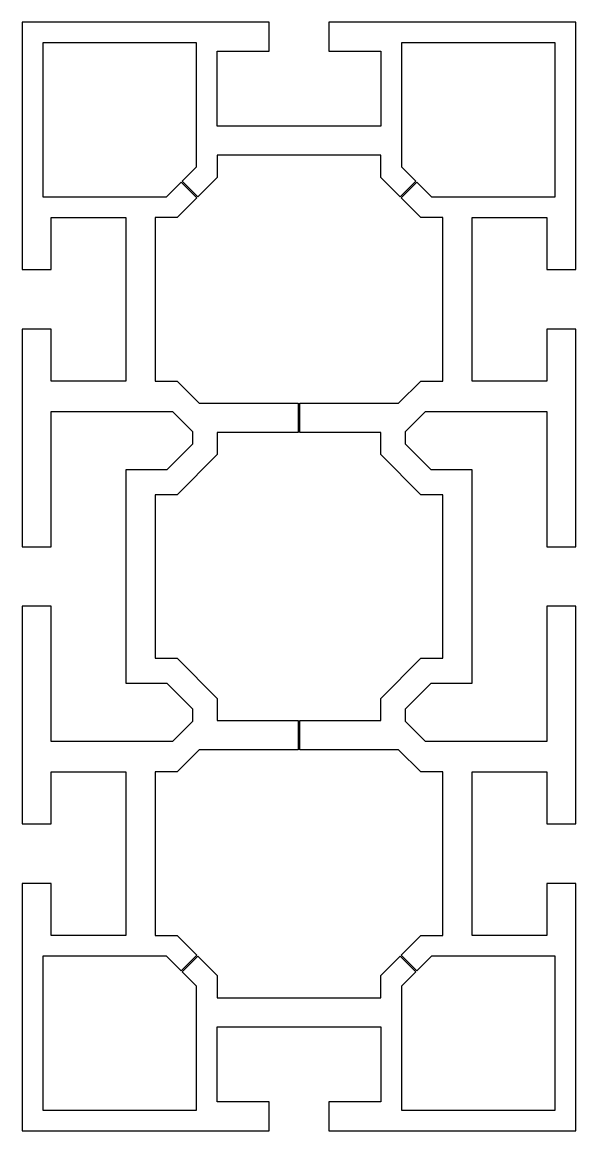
# Model space of a CAD drawing. Header units: millimetres. Extents: x -20.6 to 19.4, y -39.4 to 40.6.
import ezdxf

# ---------------------------------------------------------------- set-up
doc = ezdxf.new("R2010")
doc.units = ezdxf.units.MM
doc.header["$LTSCALE"] = 0.0125
doc.layers.add('Profil', color=7, linetype='Continuous')

msp = doc.modelspace()

# ---------------------------------------------------------------- linework, layer by layer
at = {"layer": 'Profil'}
for points in [[(-13.085, 0.565), (-13.085, -7.135), (-10.13, -7.135), (-8.285, -8.981), (-8.285, -9.89), (-9.73, -11.335), (-18.485, -11.335), (-18.485, -1.585), (-20.585, -1.585), (-20.585, -17.285), (-18.485, -17.285), (-18.485, -13.535), (-13.085, -13.535), (-13.085, -25.335), (-18.485, -25.335), (-18.485, -21.585), (-20.585, -21.585), (-20.585, -39.435), (-2.735, -39.435), (-2.735, -37.335), (-6.485, -37.335), (-6.485, -31.935), (5.315, -31.935), (5.315, -37.335), (1.565, -37.335), (1.565, -39.435), (19.415, -39.435), (19.415, -21.585), (17.315, -21.585), (17.315, -25.335), (11.915, -25.335), (11.915, -13.535), (17.315, -13.535), (17.315, -17.285), (19.415, -17.285), (19.415, -1.585), (17.315, -1.585), (17.315, -11.335), (8.561, -11.335), (7.115, -9.89), (7.115, -8.981), (8.961, -7.135), (11.915, -7.135), (11.915, 0.565), (11.915, 8.265), (8.961, 8.265), (7.115, 10.11), (7.115, 11.019), (8.561, 12.465), (17.315, 12.465), (17.315, 2.715), (19.415, 2.715), (19.415, 18.415), (17.315, 18.415), (17.315, 14.665), (11.915, 14.665), (11.915, 26.465), (17.315, 26.465), (17.315, 22.715), (19.415, 22.715), (19.415, 40.565), (1.565, 40.565), (1.565, 38.465), (5.315, 38.465), (5.315, 33.065), (-6.485, 33.065), (-6.485, 38.465), (-2.735, 38.465), (-2.735, 40.565), (-20.585, 40.565), (-20.585, 22.715), (-18.485, 22.715), (-18.485, 26.465), (-13.085, 26.465), (-13.085, 14.665), (-18.485, 14.665), (-18.485, 18.415), (-20.585, 18.415), (-20.585, 2.715), (-18.485, 2.715), (-18.485, 12.465), (-9.73, 12.465), (-8.285, 11.019), (-8.285, 10.11), (-10.13, 8.265), (-13.085, 8.265)], [(6.73, -26.821), (7.861, -27.952), (6.815, -28.998), (6.815, -37.935), (17.915, -37.935), (17.915, -26.835), (8.978, -26.835), (7.932, -27.881), (6.801, -26.75), (8.215, -25.335), (9.815, -25.335), (9.815, -13.535), (8.215, -13.535), (6.615, -11.935), (-0.535, -11.935), (-0.535, -9.835), (5.315, -9.835), (5.315, -8.235), (8.215, -5.335), (9.815, -5.335), (9.815, 6.465), (8.215, 6.465), (5.315, 9.365), (5.315, 10.965), (-0.535, 10.965), (-0.535, 13.065), (6.615, 13.065), (8.215, 14.665), (9.815, 14.665), (9.815, 26.465), (8.215, 26.465), (6.801, 27.879), (7.932, 29.011), (8.978, 27.965), (17.915, 27.965), (17.915, 39.065), (6.815, 39.065), (6.815, 30.127), (7.861, 29.081), (6.73, 27.95), (5.315, 29.365), (5.315, 30.965), (-0.585, 30.965), (-6.485, 30.965), (-6.485, 29.365), (-7.899, 27.95), (-9.031, 29.081), (-7.985, 30.127), (-7.985, 39.065), (-19.085, 39.065), (-19.085, 27.965), (-10.148, 27.965), (-9.102, 29.011), (-7.97, 27.879), (-9.385, 26.465), (-10.985, 26.465), (-10.985, 14.665), (-9.385, 14.665), (-7.785, 13.065), (-0.635, 13.065), (-0.635, 10.965), (-6.485, 10.965), (-6.485, 9.365), (-9.385, 6.465), (-10.985, 6.465), (-10.985, -5.335), (-9.385, -5.335), (-6.485, -8.235), (-6.485, -9.835), (-0.635, -9.835), (-0.635, -11.935), (-7.785, -11.935), (-9.385, -13.535), (-10.985, -13.535), (-10.985, -25.335), (-9.385, -25.335), (-7.97, -26.75), (-9.102, -27.881), (-10.148, -26.835), (-19.085, -26.835), (-19.085, -37.935), (-7.985, -37.935), (-7.985, -28.998), (-9.031, -27.952), (-7.899, -26.821), (-6.485, -28.235), (-6.485, -29.835), (-0.585, -29.835), (5.315, -29.835), (5.315, -28.235)]]:
    msp.add_lwpolyline(points, close=True, dxfattribs=at)

doc.saveas('drawing.dxf')
